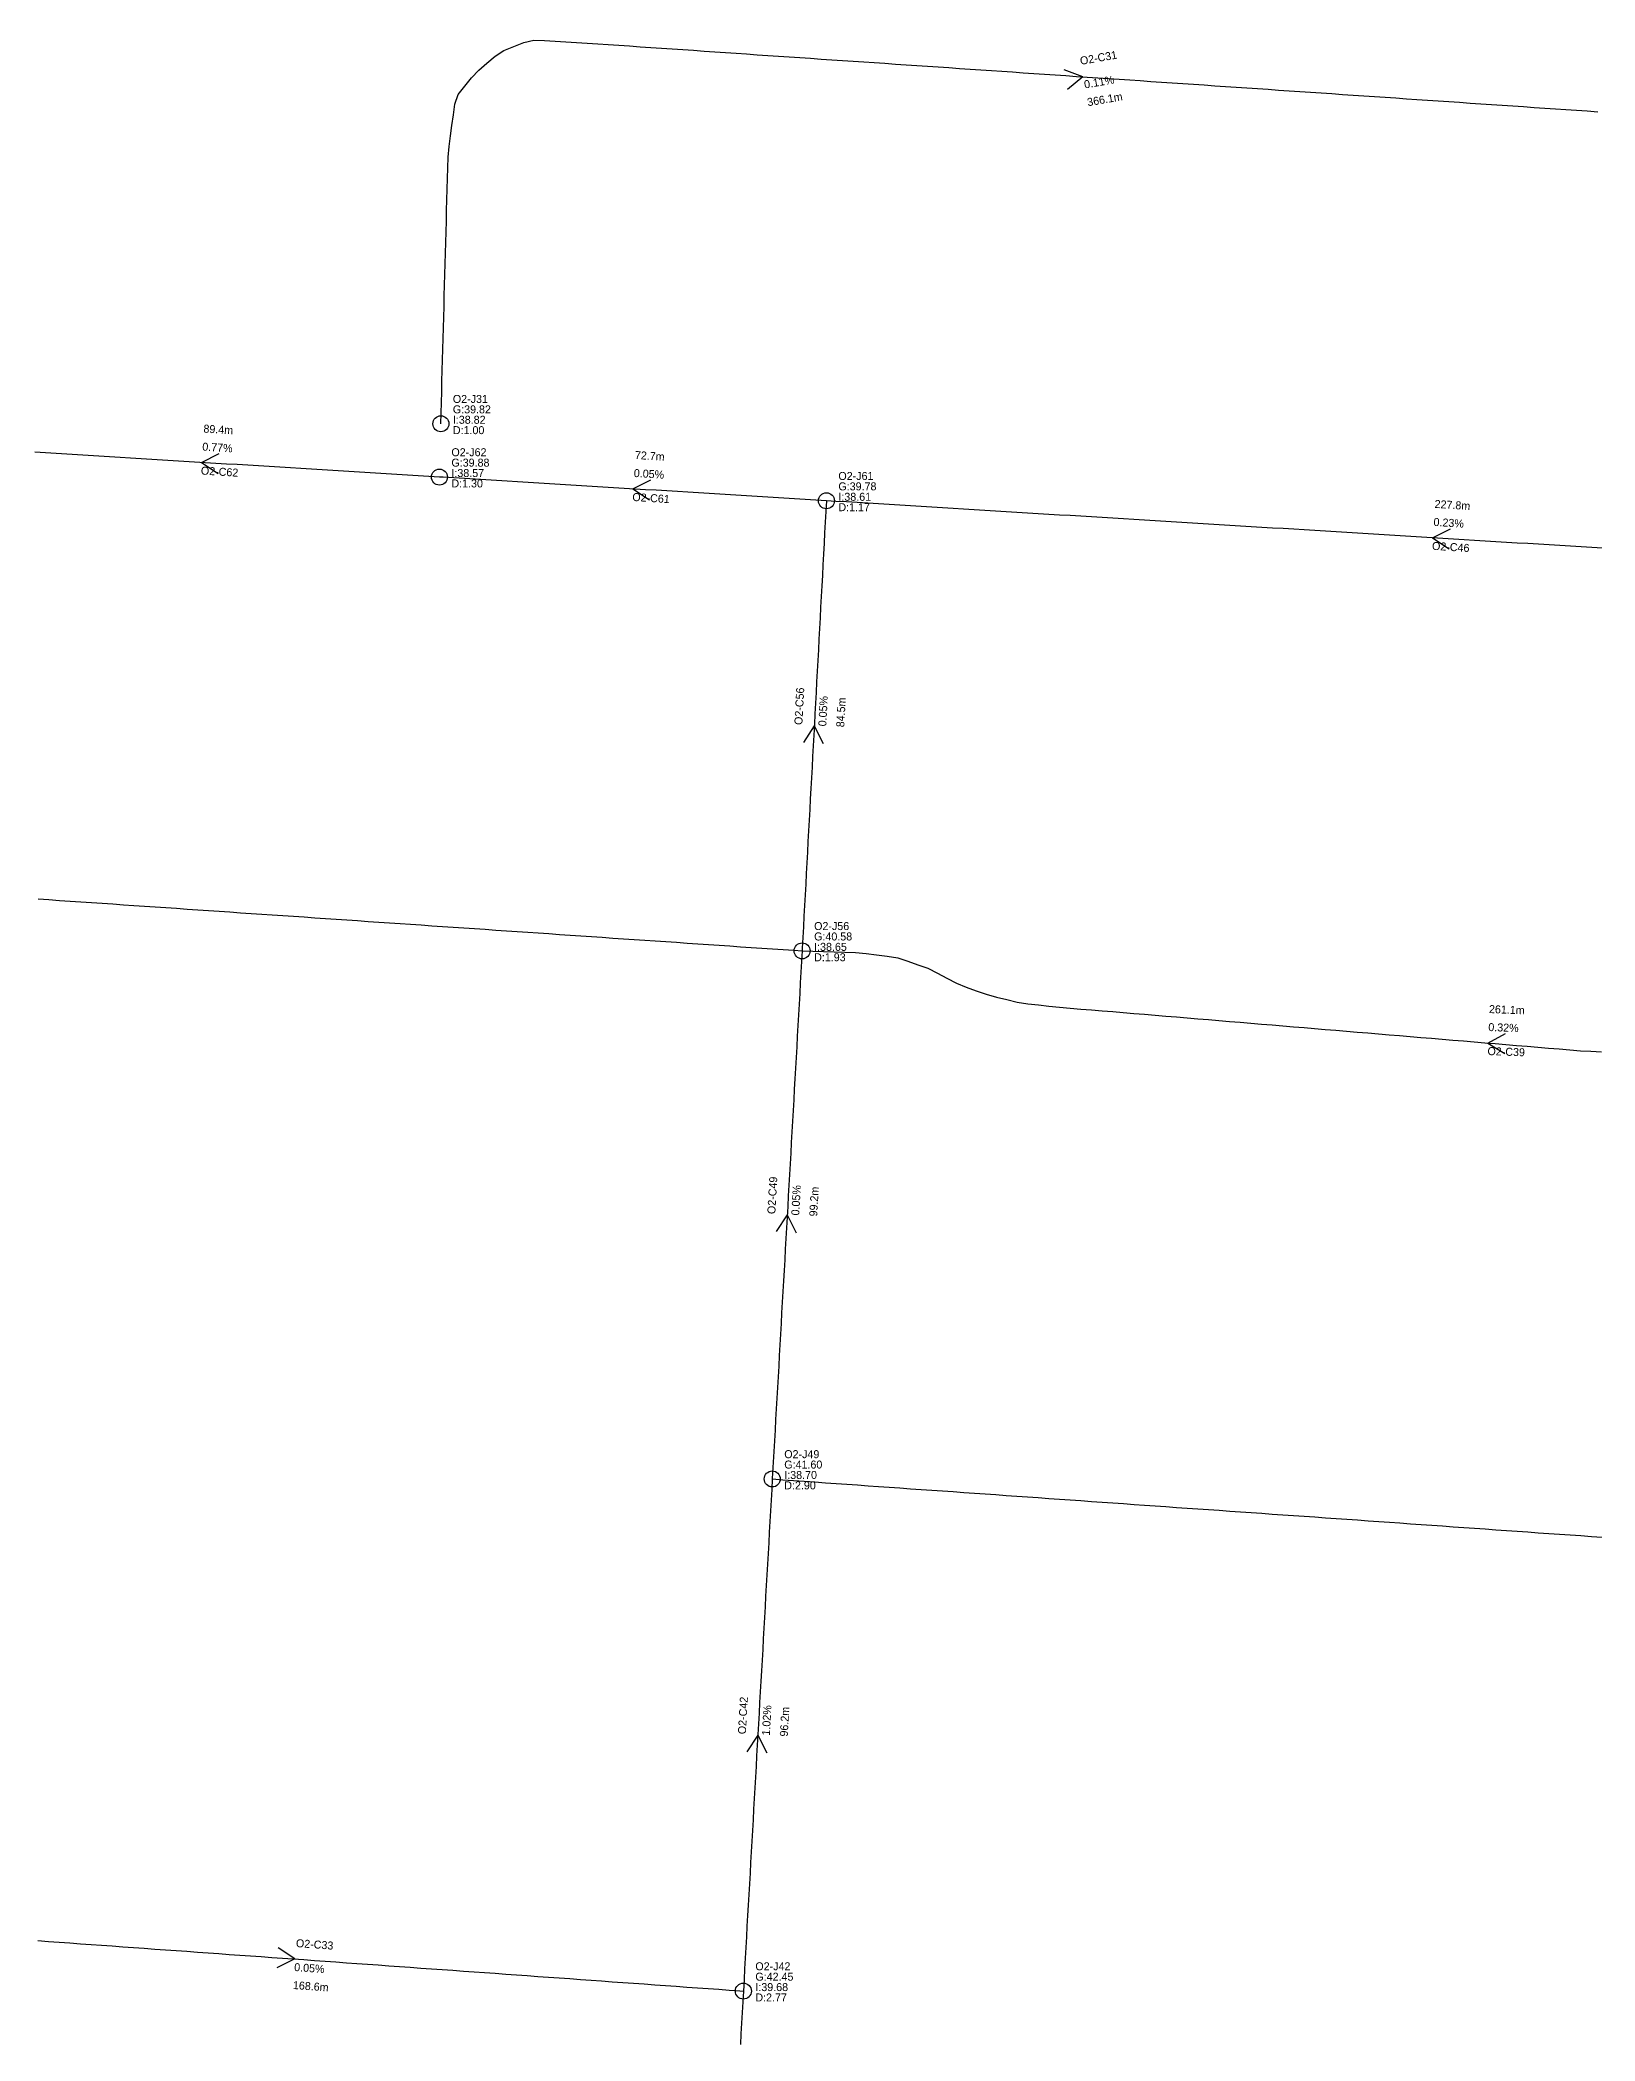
# Model space of a CAD drawing. Header units: metres. Extents: x 607160 to 610559, y 2613470 to 2618337.
# Drawn here: x 608154.2 to 608445.8, y 2615052.4 to 2615427.5 of the extents above; entities that cross this region are included whole.
import ezdxf

# ---------------------------------------------------------------- set-up
doc = ezdxf.new("R2010")
doc.units = ezdxf.units.M
for name, color, linetype in [('SW-DRAIN-LABELS', 3, 'Continuous'), ('SW-DRAIN-SUB-02', 2, 'Continuous'), ('SW-JUNCTIONS', 7, 'Continuous')]:
    doc.layers.add(name, color=color, linetype=linetype)

msp = doc.modelspace()

# ---------------------------------------------------------------- linework, layer by layer
at = {"layer": 'SW-DRAIN-SUB-02'}
for p, q in [((608349.72, 2615420.64), (608346.2, 2615421.93)), ((608349.72, 2615420.64), (608346.84, 2615418.24)), ((608184.43, 2615348.32), (608187.79, 2615349.99)), ((608184.43, 2615348.32), (608187.56, 2615346.25)), ((608265.35, 2615343.37), (608268.71, 2615345.04)), ((608265.35, 2615343.37), (608268.48, 2615341.3)), ((608415.32, 2615334.19), (608418.68, 2615335.87)), ((608415.32, 2615334.19), (608418.45, 2615332.12)), ((608299.36, 2615298.95), (608297.32, 2615295.8)), ((608299.36, 2615298.95), (608301.06, 2615295.6)), ((608425.67, 2615239.47), (608428.98, 2615241.23)), ((608425.67, 2615239.47), (608428.85, 2615237.48)), ((608294.29, 2615207.24), (608292.24, 2615204.1)), ((608294.29, 2615207.24), (608295.98, 2615203.89)), ((608288.78, 2615109.72), (608286.72, 2615106.58)), ((608288.78, 2615109.72), (608290.47, 2615106.37)), ((608201.96, 2615067.73), (608198.59, 2615066.09)), ((608201.96, 2615067.73), (608198.86, 2615069.83))]:
    msp.add_line(p, q, dxfattribs=at)
for points in [[(608229.34, 2615355.58), (608229.39, 2615357.58), (608229.45, 2615359.58), (608229.5, 2615361.58), (608229.55, 2615363.58), (608229.61, 2615365.58), (608229.66, 2615367.58), (608229.72, 2615369.58), (608229.77, 2615371.58), (608229.83, 2615373.58), (608229.88, 2615375.58), (608229.93, 2615377.58), (608229.99, 2615379.58), (608230.04, 2615381.57), (608230.1, 2615383.57), (608230.15, 2615385.57), (608230.21, 2615387.57), (608230.26, 2615389.57), (608230.31, 2615391.57), (608230.37, 2615393.57), (608230.42, 2615395.57), (608230.48, 2615397.57), (608230.53, 2615399.57), (608230.59, 2615401.57), (608230.64, 2615403.57), (608230.69, 2615405.57), (608230.88, 2615407.55), (608231.15, 2615409.54), (608231.42, 2615411.52), (608231.7, 2615413.5), (608231.97, 2615415.48), (608232.61, 2615417.31), (608233.84, 2615418.88), (608235.08, 2615420.45), (608236.45, 2615421.9), (608237.97, 2615423.19), (608239.5, 2615424.48), (608241.16, 2615425.55), (608243.02, 2615426.3), (608244.87, 2615427.05), (608246.77, 2615427.53), (608248.77, 2615427.42), (608250.76, 2615427.31), (608252.76, 2615427.2), (608254.76, 2615427.08), (608256.75, 2615426.95), (608258.75, 2615426.81), (608260.74, 2615426.68), (608262.74, 2615426.54), (608264.73, 2615426.41), (608266.73, 2615426.27), (608268.72, 2615426.14), (608270.72, 2615426), (608272.72, 2615425.87), (608274.71, 2615425.73), (608276.71, 2615425.6), (608278.7, 2615425.46), (608280.7, 2615425.33), (608282.69, 2615425.19), (608284.69, 2615425.05), (608286.68, 2615424.92), (608288.68, 2615424.78), (608290.67, 2615424.65), (608292.67, 2615424.51), (608294.67, 2615424.38), (608296.66, 2615424.24), (608298.66, 2615424.11), (608300.65, 2615423.97), (608302.65, 2615423.84), (608304.64, 2615423.7), (608306.64, 2615423.57), (608308.63, 2615423.43), (608310.63, 2615423.29), (608312.62, 2615423.16), (608314.62, 2615423.02), (608316.61, 2615422.89), (608318.61, 2615422.75), (608320.61, 2615422.62), (608322.6, 2615422.48), (608324.6, 2615422.35), (608326.59, 2615422.21), (608328.59, 2615422.08), (608330.58, 2615421.94), (608332.58, 2615421.81), (608334.57, 2615421.67), (608336.57, 2615421.54), (608338.56, 2615421.4), (608340.56, 2615421.26), (608342.56, 2615421.13), (608344.55, 2615420.99), (608346.55, 2615420.86), (608348.54, 2615420.72), (608350.54, 2615420.59), (608352.53, 2615420.45), (608354.53, 2615420.32), (608356.52, 2615420.18), (608358.52, 2615420.05), (608360.51, 2615419.91), (608362.51, 2615419.78), (608364.5, 2615419.64), (608366.5, 2615419.51), (608368.5, 2615419.37), (608370.49, 2615419.23), (608372.49, 2615419.1), (608374.48, 2615418.96), (608376.48, 2615418.83), (608378.47, 2615418.69), (608380.47, 2615418.56), (608382.46, 2615418.42), (608384.46, 2615418.29), (608386.45, 2615418.15), (608388.45, 2615418.02), (608390.45, 2615417.88), (608392.44, 2615417.75), (608394.44, 2615417.61), (608396.43, 2615417.48), (608398.43, 2615417.34), (608400.42, 2615417.2), (608402.42, 2615417.07), (608404.41, 2615416.93), (608406.41, 2615416.8), (608408.4, 2615416.66), (608410.4, 2615416.53), (608412.39, 2615416.39), (608414.39, 2615416.26), (608416.39, 2615416.12), (608418.38, 2615415.99), (608420.38, 2615415.85), (608422.37, 2615415.72), (608424.37, 2615415.58), (608426.36, 2615415.45), (608428.36, 2615415.31), (608430.35, 2615415.17), (608432.35, 2615415.04), (608434.34, 2615414.9), (608436.34, 2615414.77), (608438.34, 2615414.63), (608440.33, 2615414.5), (608442.33, 2615414.36), (608444.32, 2615414.23), (608446.32, 2615414.09)], [(608229.07, 2615345.59), (608227.07, 2615345.71), (608225.07, 2615345.83), (608223.08, 2615345.95), (608221.08, 2615346.08), (608219.08, 2615346.2), (608217.09, 2615346.32), (608215.09, 2615346.44), (608213.1, 2615346.56), (608211.1, 2615346.69), (608209.1, 2615346.81), (608207.11, 2615346.93), (608205.11, 2615347.05), (608203.11, 2615347.18), (608201.12, 2615347.3), (608199.12, 2615347.42), (608197.13, 2615347.54), (608195.13, 2615347.66), (608193.13, 2615347.79), (608191.14, 2615347.91), (608189.14, 2615348.03), (608187.14, 2615348.15), (608185.15, 2615348.27), (608183.15, 2615348.4), (608181.16, 2615348.52), (608179.16, 2615348.64), (608177.16, 2615348.76), (608175.17, 2615348.88), (608173.17, 2615349.01), (608171.17, 2615349.13), (608169.18, 2615349.25), (608167.18, 2615349.37), (608165.19, 2615349.5), (608163.19, 2615349.62), (608161.19, 2615349.74), (608159.2, 2615349.86), (608157.2, 2615349.98), (608155.2, 2615350.11), (608153.21, 2615350.23)], [(608301.64, 2615341.14), (608299.64, 2615341.27), (608297.64, 2615341.39), (608295.65, 2615341.51), (608293.65, 2615341.63), (608291.65, 2615341.76), (608289.66, 2615341.88), (608287.66, 2615342), (608285.67, 2615342.12), (608283.67, 2615342.24), (608281.67, 2615342.37), (608279.68, 2615342.49), (608277.68, 2615342.61), (608275.68, 2615342.73), (608273.69, 2615342.86), (608271.69, 2615342.98), (608269.7, 2615343.1), (608267.7, 2615343.22), (608265.7, 2615343.34), (608263.71, 2615343.47), (608261.71, 2615343.59), (608259.71, 2615343.71), (608257.72, 2615343.83), (608255.72, 2615343.96), (608253.73, 2615344.08), (608251.73, 2615344.2), (608249.73, 2615344.32), (608247.74, 2615344.44), (608245.74, 2615344.57), (608243.74, 2615344.69), (608241.75, 2615344.81), (608239.75, 2615344.93), (608237.75, 2615345.06), (608235.76, 2615345.18), (608233.76, 2615345.3), (608231.77, 2615345.42), (608229.77, 2615345.54), (608229.07, 2615345.59)], [(608301.64, 2615341.14), (608301.53, 2615339.15), (608301.42, 2615337.15), (608301.31, 2615335.15), (608301.21, 2615333.16), (608301.1, 2615331.16), (608300.99, 2615329.16), (608300.88, 2615327.16), (608300.78, 2615325.17), (608300.67, 2615323.17), (608300.56, 2615321.17), (608300.45, 2615319.18), (608300.34, 2615317.18), (608300.24, 2615315.18), (608300.13, 2615313.18), (608300.02, 2615311.19), (608299.91, 2615309.19), (608299.81, 2615307.19), (608299.7, 2615305.2), (608299.59, 2615303.2), (608299.48, 2615301.2), (608299.38, 2615299.2), (608299.27, 2615297.21), (608299.16, 2615295.21), (608299.05, 2615293.21), (608298.95, 2615291.22), (608298.84, 2615289.22), (608298.73, 2615287.22), (608298.62, 2615285.23), (608298.52, 2615283.23), (608298.41, 2615281.23), (608298.3, 2615279.23), (608298.19, 2615277.24), (608298.09, 2615275.24), (608297.98, 2615273.24), (608297.87, 2615271.25), (608297.76, 2615269.25), (608297.66, 2615267.25), (608297.55, 2615265.25), (608297.44, 2615263.26), (608297.33, 2615261.26), (608297.23, 2615259.26), (608297.12, 2615257.27), (608297.09, 2615256.75)], [(608447.16, 2615332.25), (608445.16, 2615332.37), (608443.17, 2615332.49), (608441.17, 2615332.61), (608439.17, 2615332.73), (608437.18, 2615332.86), (608435.18, 2615332.98), (608433.19, 2615333.1), (608431.19, 2615333.22), (608429.19, 2615333.34), (608427.2, 2615333.47), (608425.2, 2615333.59), (608423.2, 2615333.71), (608421.21, 2615333.83), (608419.21, 2615333.95), (608417.22, 2615334.08), (608415.22, 2615334.2), (608413.22, 2615334.32), (608411.23, 2615334.44), (608409.23, 2615334.56), (608407.23, 2615334.69), (608405.24, 2615334.81), (608403.24, 2615334.93), (608401.25, 2615335.05), (608399.25, 2615335.17), (608397.25, 2615335.3), (608395.26, 2615335.42), (608393.26, 2615335.54), (608391.26, 2615335.66), (608389.27, 2615335.79), (608387.27, 2615335.91), (608385.28, 2615336.03), (608383.28, 2615336.15), (608381.28, 2615336.27), (608379.29, 2615336.4), (608377.29, 2615336.52), (608375.29, 2615336.64), (608373.3, 2615336.76), (608371.3, 2615336.88), (608369.3, 2615337.01), (608367.31, 2615337.13), (608365.31, 2615337.25), (608363.32, 2615337.37), (608361.32, 2615337.49), (608359.32, 2615337.62), (608357.33, 2615337.74), (608355.33, 2615337.86), (608353.33, 2615337.98), (608351.34, 2615338.1), (608349.34, 2615338.23), (608347.35, 2615338.35), (608345.35, 2615338.47), (608343.35, 2615338.59), (608341.36, 2615338.72), (608339.36, 2615338.84), (608337.36, 2615338.96), (608335.37, 2615339.08), (608333.37, 2615339.2), (608331.38, 2615339.33), (608329.38, 2615339.45), (608327.38, 2615339.57), (608325.39, 2615339.69), (608323.39, 2615339.81), (608321.39, 2615339.94), (608319.4, 2615340.06), (608317.4, 2615340.18), (608315.41, 2615340.3), (608313.41, 2615340.42), (608311.41, 2615340.55), (608309.42, 2615340.67), (608307.42, 2615340.79), (608305.42, 2615340.91), (608303.43, 2615341.03), (608301.64, 2615341.14)], [(608153.83, 2615266.49), (608155.83, 2615266.35), (608157.82, 2615266.22), (608159.82, 2615266.08), (608161.81, 2615265.95), (608163.81, 2615265.81), (608165.8, 2615265.68), (608167.8, 2615265.54), (608169.8, 2615265.4), (608171.79, 2615265.27), (608173.79, 2615265.13), (608175.78, 2615265), (608177.78, 2615264.86), (608179.77, 2615264.73), (608181.77, 2615264.59), (608183.76, 2615264.45), (608185.76, 2615264.32), (608187.75, 2615264.18), (608189.75, 2615264.05), (608191.74, 2615263.91), (608193.74, 2615263.78), (608195.74, 2615263.64), (608197.73, 2615263.5), (608199.73, 2615263.37), (608201.72, 2615263.23), (608203.72, 2615263.1), (608205.71, 2615262.96), (608207.71, 2615262.83), (608209.7, 2615262.69), (608211.7, 2615262.55), (608213.69, 2615262.42), (608215.69, 2615262.28), (608217.68, 2615262.15), (608219.68, 2615262.01), (608221.68, 2615261.88), (608223.67, 2615261.74), (608225.67, 2615261.6), (608227.66, 2615261.47), (608229.66, 2615261.33), (608231.65, 2615261.2), (608233.65, 2615261.06), (608235.64, 2615260.93), (608237.64, 2615260.79), (608239.63, 2615260.65), (608241.63, 2615260.52), (608243.62, 2615260.38), (608245.62, 2615260.25), (608247.62, 2615260.11), (608249.61, 2615259.98), (608251.61, 2615259.84), (608253.6, 2615259.7), (608255.6, 2615259.57), (608257.59, 2615259.43), (608259.59, 2615259.3), (608261.58, 2615259.16), (608263.58, 2615259.03), (608265.57, 2615258.89), (608267.57, 2615258.75), (608269.56, 2615258.62), (608271.56, 2615258.48), (608273.56, 2615258.35), (608275.55, 2615258.21), (608277.55, 2615258.08), (608279.54, 2615257.94), (608281.54, 2615257.8), (608283.53, 2615257.67), (608285.53, 2615257.53), (608287.52, 2615257.4), (608289.52, 2615257.26), (608291.51, 2615257.13), (608293.51, 2615256.99), (608295.51, 2615256.85), (608297.09, 2615256.75)], [(608297.09, 2615256.75), (608296.98, 2615254.75), (608296.87, 2615252.75), (608296.75, 2615250.76), (608296.64, 2615248.76), (608296.53, 2615246.76), (608296.41, 2615244.77), (608296.3, 2615242.77), (608296.19, 2615240.77), (608296.07, 2615238.78), (608295.96, 2615236.78), (608295.85, 2615234.78), (608295.74, 2615232.78), (608295.62, 2615230.79), (608295.51, 2615228.79), (608295.4, 2615226.79), (608295.28, 2615224.8), (608295.17, 2615222.8), (608295.06, 2615220.8), (608294.95, 2615218.81), (608294.83, 2615216.81), (608294.72, 2615214.81), (608294.61, 2615212.82), (608294.49, 2615210.82), (608294.38, 2615208.82), (608294.27, 2615206.83), (608294.16, 2615204.83), (608294.04, 2615202.83), (608293.93, 2615200.84), (608293.82, 2615198.84), (608293.7, 2615196.84), (608293.59, 2615194.85), (608293.48, 2615192.85), (608293.37, 2615190.85), (608293.25, 2615188.86), (608293.14, 2615186.86), (608293.03, 2615184.86), (608292.91, 2615182.86), (608292.8, 2615180.87), (608292.69, 2615178.87), (608292.58, 2615176.87), (608292.46, 2615174.88), (608292.35, 2615172.88), (608292.24, 2615170.88), (608292.12, 2615168.89), (608292.01, 2615166.89), (608291.9, 2615164.89), (608291.78, 2615162.9), (608291.67, 2615160.9), (608291.56, 2615158.9), (608291.49, 2615157.73)], [(608297.09, 2615256.75), (608299.09, 2615256.68), (608301.09, 2615256.62), (608303.09, 2615256.55), (608305.09, 2615256.49), (608307.09, 2615256.42), (608309.07, 2615256.23), (608311.06, 2615255.99), (608313.05, 2615255.75), (608315.02, 2615255.44), (608316.91, 2615254.79), (608318.8, 2615254.15), (608320.69, 2615253.5), (608322.47, 2615252.58), (608324.24, 2615251.65), (608326.01, 2615250.72), (608327.84, 2615249.93), (608329.73, 2615249.27), (608331.62, 2615248.61), (608333.53, 2615248.05), (608335.48, 2615247.61), (608337.43, 2615247.16), (608339.4, 2615246.82), (608341.39, 2615246.6), (608343.38, 2615246.37), (608345.37, 2615246.18), (608347.36, 2615246.01), (608349.35, 2615245.84), (608351.35, 2615245.68), (608353.34, 2615245.51), (608355.33, 2615245.35), (608357.32, 2615245.18), (608359.32, 2615245.01), (608361.31, 2615244.85), (608363.3, 2615244.68), (608365.3, 2615244.51), (608367.29, 2615244.35), (608369.28, 2615244.18), (608371.28, 2615244.01), (608373.27, 2615243.85), (608375.26, 2615243.68), (608377.26, 2615243.51), (608379.25, 2615243.35), (608381.24, 2615243.18), (608383.23, 2615243.02), (608385.23, 2615242.85), (608387.22, 2615242.68), (608389.21, 2615242.52), (608391.21, 2615242.35), (608393.2, 2615242.18), (608395.19, 2615242.02), (608397.19, 2615241.85), (608399.18, 2615241.68), (608401.17, 2615241.52), (608403.17, 2615241.35), (608405.16, 2615241.18), (608407.15, 2615241.02), (608409.14, 2615240.85), (608411.14, 2615240.69), (608413.13, 2615240.52), (608415.12, 2615240.35), (608417.12, 2615240.19), (608419.11, 2615240.02), (608421.1, 2615239.85), (608423.1, 2615239.69), (608425.09, 2615239.52), (608427.08, 2615239.35), (608429.07, 2615239.19), (608431.07, 2615239.02), (608433.06, 2615238.85), (608435.05, 2615238.69), (608437.05, 2615238.52), (608439.04, 2615238.36), (608441.03, 2615238.19), (608443.03, 2615238.03), (608445.02, 2615237.93), (608447.02, 2615237.83)], [(608291.49, 2615157.73), (608291.38, 2615155.73), (608291.27, 2615153.73), (608291.15, 2615151.73), (608291.04, 2615149.74), (608290.93, 2615147.74), (608290.82, 2615145.74), (608290.7, 2615143.75), (608290.59, 2615141.75), (608290.48, 2615139.75), (608290.36, 2615137.76), (608290.25, 2615135.76), (608290.14, 2615133.76), (608290.03, 2615131.77), (608289.91, 2615129.77), (608289.8, 2615127.77), (608289.69, 2615125.78), (608289.57, 2615123.78), (608289.46, 2615121.78), (608289.35, 2615119.79), (608289.24, 2615117.79), (608289.12, 2615115.79), (608289.01, 2615113.8), (608288.9, 2615111.8), (608288.78, 2615109.8), (608288.67, 2615107.81), (608288.56, 2615105.81), (608288.45, 2615103.81), (608288.33, 2615101.81), (608288.22, 2615099.82), (608288.11, 2615097.82), (608287.99, 2615095.82), (608287.88, 2615093.83), (608287.77, 2615091.83), (608287.66, 2615089.83), (608287.54, 2615087.84), (608287.43, 2615085.84), (608287.32, 2615083.84), (608287.2, 2615081.85), (608287.09, 2615079.85), (608286.98, 2615077.85), (608286.86, 2615075.86), (608286.75, 2615073.86), (608286.64, 2615071.86), (608286.53, 2615069.87), (608286.41, 2615067.87), (608286.3, 2615065.87), (608286.19, 2615063.88), (608286.07, 2615061.71)], [(608291.49, 2615157.73), (608293.49, 2615157.59), (608295.48, 2615157.45), (608297.48, 2615157.31), (608299.47, 2615157.17), (608301.47, 2615157.03), (608303.46, 2615156.89), (608305.46, 2615156.75), (608307.45, 2615156.61), (608309.45, 2615156.47), (608311.44, 2615156.33), (608313.44, 2615156.19), (608315.43, 2615156.05), (608317.43, 2615155.91), (608319.42, 2615155.77), (608321.42, 2615155.63), (608323.41, 2615155.49), (608325.41, 2615155.35), (608327.4, 2615155.21), (608329.4, 2615155.07), (608331.39, 2615154.93), (608333.39, 2615154.79), (608335.38, 2615154.65), (608337.38, 2615154.51), (608339.37, 2615154.37), (608341.37, 2615154.23), (608343.37, 2615154.09), (608345.36, 2615153.95), (608347.36, 2615153.81), (608349.35, 2615153.67), (608351.35, 2615153.53), (608353.34, 2615153.39), (608355.34, 2615153.25), (608357.33, 2615153.11), (608359.33, 2615152.97), (608361.32, 2615152.83), (608363.32, 2615152.69), (608365.31, 2615152.55), (608367.31, 2615152.41), (608369.3, 2615152.27), (608371.3, 2615152.13), (608373.29, 2615151.99), (608375.29, 2615151.85), (608377.28, 2615151.71), (608379.28, 2615151.57), (608381.27, 2615151.43), (608383.27, 2615151.29), (608385.26, 2615151.15), (608387.26, 2615151.01), (608389.25, 2615150.88), (608391.25, 2615150.74), (608393.24, 2615150.6), (608395.24, 2615150.46), (608397.23, 2615150.32), (608399.23, 2615150.18), (608401.22, 2615150.04), (608403.22, 2615149.9), (608405.21, 2615149.76), (608407.21, 2615149.62), (608409.2, 2615149.48), (608411.2, 2615149.34), (608413.19, 2615149.2), (608415.19, 2615149.06), (608417.18, 2615148.92), (608419.18, 2615148.78), (608421.17, 2615148.64), (608423.17, 2615148.5), (608425.16, 2615148.36), (608427.16, 2615148.22), (608429.15, 2615148.08), (608431.15, 2615147.94), (608433.15, 2615147.8), (608435.14, 2615147.66), (608437.14, 2615147.52), (608439.13, 2615147.38), (608441.13, 2615147.24), (608443.12, 2615147.1), (608445.12, 2615146.96), (608447.11, 2615146.82)], [(608153.77, 2615071.17), (608155.76, 2615071.03), (608157.76, 2615070.89), (608159.75, 2615070.75), (608161.74, 2615070.6), (608163.74, 2615070.46), (608165.73, 2615070.32), (608167.73, 2615070.18), (608169.72, 2615070.03), (608171.72, 2615069.89), (608173.71, 2615069.75), (608175.71, 2615069.6), (608177.7, 2615069.46), (608179.7, 2615069.32), (608181.69, 2615069.18), (608183.69, 2615069.03), (608185.68, 2615068.89), (608187.68, 2615068.75), (608189.67, 2615068.6), (608191.67, 2615068.46), (608193.66, 2615068.32), (608195.66, 2615068.18), (608197.65, 2615068.03), (608199.65, 2615067.89), (608201.64, 2615067.75), (608203.64, 2615067.61), (608205.63, 2615067.46), (608207.63, 2615067.32), (608209.62, 2615067.18), (608211.62, 2615067.03), (608213.61, 2615066.89), (608215.61, 2615066.75), (608217.6, 2615066.61), (608219.6, 2615066.46), (608221.59, 2615066.32), (608223.59, 2615066.18), (608225.58, 2615066.03), (608227.58, 2615065.89), (608229.57, 2615065.75), (608231.57, 2615065.61), (608233.56, 2615065.46), (608235.56, 2615065.32), (608237.55, 2615065.18), (608239.55, 2615065.04), (608241.54, 2615064.89), (608243.54, 2615064.75), (608245.53, 2615064.61), (608247.53, 2615064.46), (608249.52, 2615064.32), (608251.52, 2615064.18), (608253.51, 2615064.04), (608255.51, 2615063.89), (608257.5, 2615063.75), (608259.49, 2615063.61), (608261.49, 2615063.46), (608263.48, 2615063.32), (608265.48, 2615063.18), (608267.47, 2615063.04), (608269.47, 2615062.89), (608271.46, 2615062.75), (608273.46, 2615062.61), (608275.45, 2615062.47), (608277.45, 2615062.32), (608279.44, 2615062.18), (608281.44, 2615062.04), (608283.43, 2615061.89), (608285.43, 2615061.75), (608286.07, 2615061.71)], [(608286.07, 2615061.71), (608285.95, 2615059.71), (608285.84, 2615057.71), (608285.73, 2615055.72), (608285.62, 2615053.72), (608285.51, 2615051.72)]]:
    msp.add_lwpolyline(points, dxfattribs=at)
at = {"layer": 'SW-JUNCTIONS'}
for centre in [(608229.34, 2615355.58), (608229.07, 2615345.59), (608301.64, 2615341.14), (608297.09, 2615256.75), (608291.49, 2615157.73), (608286.07, 2615061.71)]:
    msp.add_circle(centre, 1.5, dxfattribs=at)

# ---------------------------------------------------------------- texts
at = {"layer": 'SW-DRAIN-LABELS', "color": 3}
for s, rotation, p in [('O2-C31', 9.8615, (608349.34, 2615422.86)), ('O2-C62', -3.5005, (608184.3, 2615346.07)), ('O2-C61', -3.5039, (608265.21, 2615341.12)), ('O2-C46', -3.4986, (608415.18, 2615331.95)), ('O2-C56', 86.9179, (608297.12, 2615299.07)), ('O2-C39', -2.0518, (608425.59, 2615237.22)), ('O2-C49', 86.764, (608292.05, 2615207.36)), ('O2-C42', 86.765, (608286.53, 2615109.84)), ('O2-C33', -4.0935, (608202.12, 2615069.97))]:
    msp.add_text(s, height=1.5, rotation=rotation, dxfattribs=at).set_placement(p)
at = {"layer": 'SW-DRAIN-LABELS', "color": 2}
for s, rotation, p in [('0.11%', 9.8615, (608350.11, 2615418.43)), ('366.1m', 9.8615, (608350.69, 2615415.1)), ('89.4m', -3.5005, (608184.78, 2615353.93)), ('0.77%', -3.5005, (608184.57, 2615350.56)), ('72.7m', -3.5039, (608265.69, 2615348.98)), ('0.05%', -3.5039, (608265.49, 2615345.61)), ('227.8m', -3.4986, (608415.66, 2615339.81)), ('0.23%', -3.4986, (608415.46, 2615336.44)), ('0.05%', 86.9179, (608301.61, 2615298.82)), ('84.5m', 86.9179, (608304.98, 2615298.64)), ('261.1m', -2.0518, (608425.87, 2615245.09)), ('0.32%', -2.0518, (608425.75, 2615241.72)), ('0.05%', 86.764, (608296.54, 2615207.11)), ('99.2m', 86.764, (608299.91, 2615206.92)), ('1.02%', 86.765, (608291.03, 2615109.59)), ('96.2m', 86.765, (608294.39, 2615109.4)), ('0.05%', -4.0935, (608201.8, 2615065.48)), ('168.6m', -4.0935, (608201.56, 2615062.11))]:
    msp.add_text(s, height=1.5, rotation=rotation, dxfattribs=at).set_placement(p)
at = {"layer": 'SW-DRAIN-LABELS', "color": 7}
for s, p in [('O2-J31', (608231.59, 2615359.48)), ('G:39.82', (608231.59, 2615357.53)), ('O2-J62', (608231.32, 2615349.49)), ('G:39.88', (608231.32, 2615347.54)), ('O2-J61', (608303.89, 2615345.04)), ('G:39.78', (608303.89, 2615343.09)), ('O2-J56', (608299.34, 2615260.65)), ('G:40.58', (608299.34, 2615258.7)), ('O2-J49', (608293.74, 2615161.63)), ('G:41.60', (608293.74, 2615159.68)), ('O2-J42', (608288.32, 2615065.61)), ('G:42.45', (608288.32, 2615063.66))]:
    msp.add_text(s, height=1.5, dxfattribs=at).set_placement(p)
at = {"layer": 'SW-DRAIN-LABELS', "color": 4}
for s, p in [('I:38.82', (608231.59, 2615355.58)), ('I:38.57', (608231.32, 2615345.59)), ('I:38.61', (608303.89, 2615341.14)), ('I:38.65', (608299.34, 2615256.75)), ('I:38.70', (608293.74, 2615157.73)), ('I:39.68', (608288.32, 2615061.71))]:
    msp.add_text(s, height=1.5, dxfattribs=at).set_placement(p)
at = {"layer": 'SW-DRAIN-LABELS', "color": 6}
for s, p in [('D:1.00', (608231.59, 2615353.63)), ('D:1.30', (608231.32, 2615343.64)), ('D:1.17', (608303.89, 2615339.19)), ('D:1.93', (608299.34, 2615254.8)), ('D:2.90', (608293.74, 2615155.78)), ('D:2.77', (608288.32, 2615059.76))]:
    msp.add_text(s, height=1.5, dxfattribs=at).set_placement(p)

doc.saveas('drawing.dxf')
